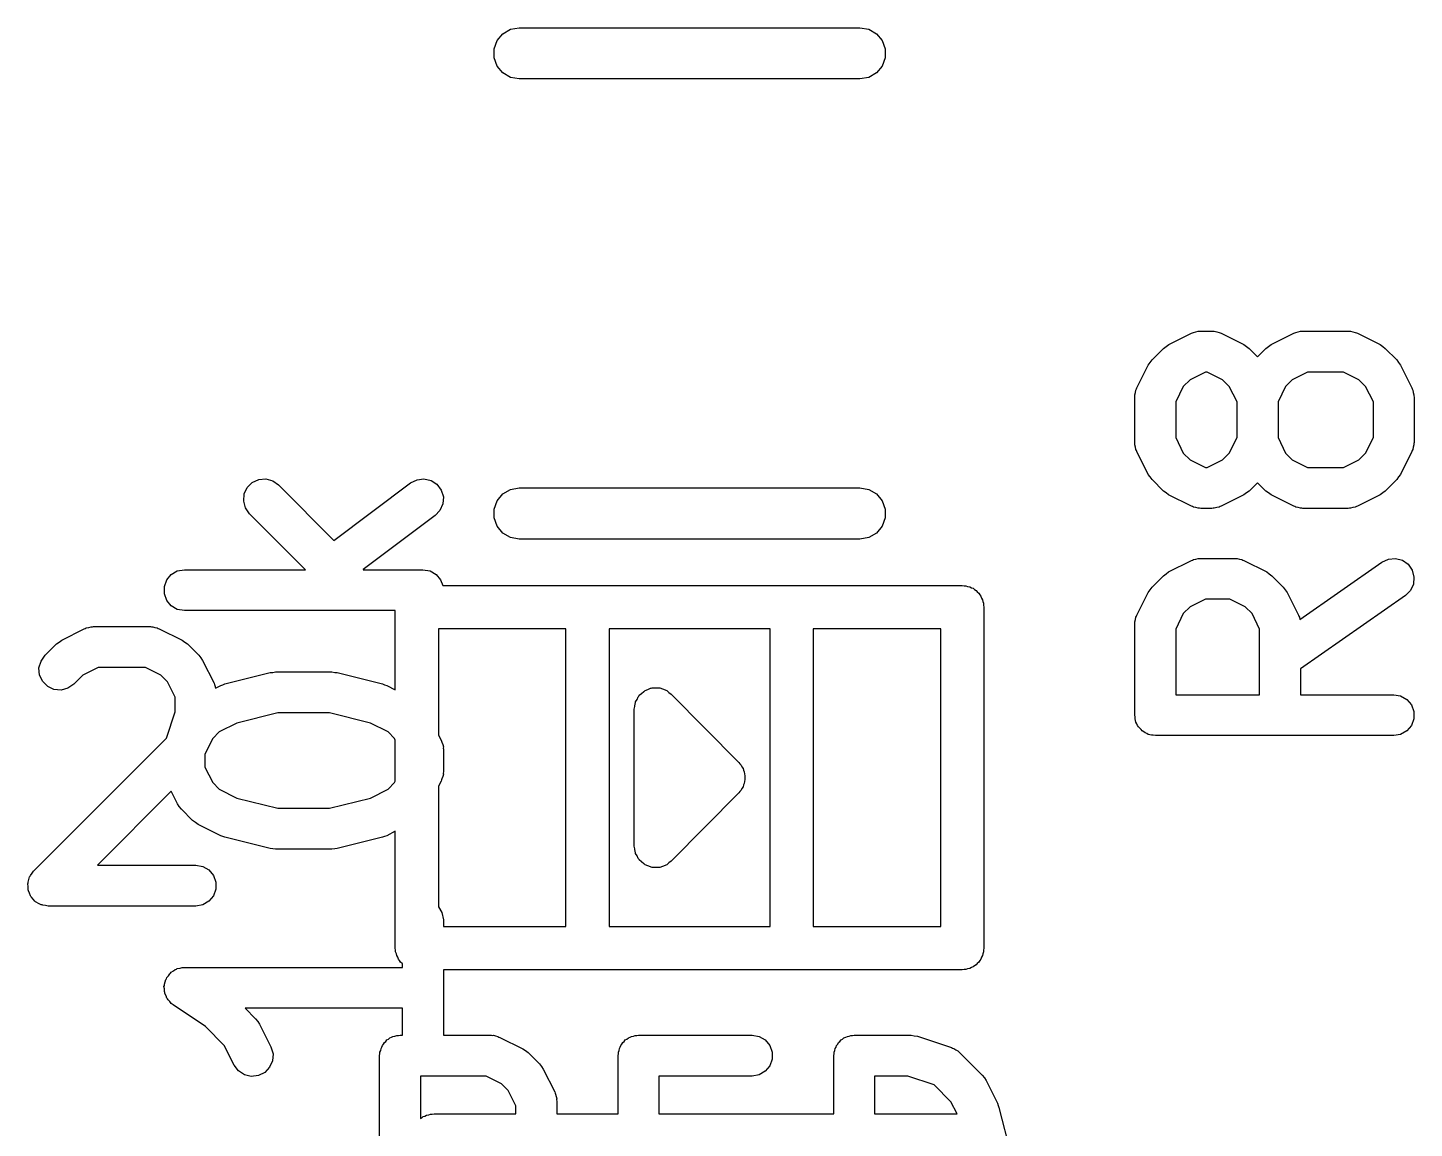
# Model space of a CAD drawing. Extents: x 110.2 to 157.8, y -100.3 to -70.3.
# Drawn here: x 149.057 to 153.127, y -86.229 to -83 of the extents above; entities that cross this region are included whole.
import ezdxf

# ---------------------------------------------------------------- set-up
doc = ezdxf.new("R2010")
doc.units = 0
doc.header["$MEASUREMENT"] = 0
doc.layers.add('BLACK', color=7, linetype='CONTINUOUS')

msp = doc.modelspace()

# ---------------------------------------------------------------- linework, layer by layer
at = {"layer": 'Black'}
for p, q in [((150.435, -83.0375), (150.452, -83.0175)), ((150.452, -83.0175), (150.474, -83.0045)), ((150.474, -83.0045), (150.5, -83)), ((150.5, -83), (151.5, -83)), ((151.5, -83), (151.526, -83.0045)), ((151.526, -83.0045), (151.548, -83.0175)), ((151.548, -83.0175), (151.565, -83.0375)), ((150.426, -83.062), (150.435, -83.0375)), ((150.426, -83.088), (150.426, -83.062)), ((151.565, -83.0375), (151.574, -83.062)), ((151.574, -83.062), (151.574, -83.088)), ((150.435, -83.1125), (150.426, -83.088)), ((151.574, -83.088), (151.565, -83.1125)), ((150.452, -83.1325), (150.435, -83.1125)), ((150.474, -83.1455), (150.452, -83.1325)), ((150.5, -83.15), (150.474, -83.1455)), ((151.5, -83.15), (150.5, -83.15)), ((151.526, -83.1455), (151.5, -83.15)), ((151.548, -83.1325), (151.526, -83.1455)), ((151.565, -83.1125), (151.548, -83.1325)), ((152.407, -83.9297), (152.473, -83.8963)), ((152.473, -83.8963), (152.476, -83.8953)), ((152.476, -83.8953), (152.479, -83.8936)), ((152.479, -83.8936), (152.486, -83.8924)), ((152.486, -83.8924), (152.493, -83.8904)), ((152.493, -83.8904), (152.497, -83.8906)), ((152.497, -83.8906), (152.5, -83.89)), ((152.5, -83.89), (152.533, -83.89)), ((152.533, -83.89), (152.537, -83.8906)), ((152.537, -83.8906), (152.54, -83.8904)), ((152.54, -83.8904), (152.547, -83.8924)), ((152.547, -83.8924), (152.554, -83.8936)), ((152.554, -83.8936), (152.557, -83.8953)), ((152.557, -83.8953), (152.56, -83.8963)), ((152.56, -83.8963), (152.627, -83.9297)), ((152.707, -83.9297), (152.773, -83.8963)), ((152.773, -83.8963), (152.776, -83.8953)), ((152.776, -83.8953), (152.779, -83.8936)), ((152.779, -83.8936), (152.786, -83.8924)), ((152.786, -83.8924), (152.793, -83.8904)), ((152.793, -83.8904), (152.797, -83.8906)), ((152.797, -83.8906), (152.8, -83.89)), ((152.8, -83.89), (152.933, -83.89)), ((152.933, -83.89), (152.937, -83.8906)), ((152.937, -83.8906), (152.94, -83.8904)), ((152.94, -83.8904), (152.947, -83.8924)), ((152.947, -83.8924), (152.954, -83.8936)), ((152.954, -83.8936), (152.957, -83.8953)), ((152.957, -83.8953), (152.96, -83.8963)), ((152.96, -83.8963), (153.027, -83.9297)), ((152.358, -83.9742), (152.391, -83.9409)), ((152.391, -83.9409), (152.399, -83.9354)), ((152.399, -83.9354), (152.407, -83.9297)), ((152.627, -83.9297), (152.635, -83.9354)), ((152.635, -83.9354), (152.642, -83.9409)), ((152.642, -83.9409), (152.667, -83.9651)), ((152.667, -83.9651), (152.691, -83.9409)), ((152.691, -83.9409), (152.699, -83.9354)), ((152.699, -83.9354), (152.707, -83.9297)), ((153.027, -83.9297), (153.035, -83.9354)), ((153.035, -83.9354), (153.042, -83.9409)), ((153.042, -83.9409), (153.076, -83.9742)), ((152.313, -84.0565), (152.346, -83.9898)), ((152.346, -83.9898), (152.352, -83.9821)), ((152.352, -83.9821), (152.358, -83.9742)), ((153.076, -83.9742), (153.081, -83.9821)), ((153.081, -83.9821), (153.087, -83.9898)), ((153.087, -83.9898), (153.12, -84.0565)), ((152.469, -84.0326), (152.449, -84.0522)), ((152.514, -84.01), (152.469, -84.0326)), ((152.519, -84.01), (152.514, -84.01)), ((152.564, -84.0326), (152.519, -84.01)), ((152.584, -84.0522), (152.564, -84.0326)), ((152.769, -84.0326), (152.749, -84.0522)), ((152.814, -84.01), (152.769, -84.0326)), ((152.919, -84.01), (152.814, -84.01)), ((152.964, -84.0326), (152.919, -84.01)), ((152.984, -84.0522), (152.964, -84.0326)), ((152.307, -84.0765), (152.309, -84.0697)), ((152.307, -84.0799), (152.307, -84.0765)), ((152.307, -84.0833), (152.307, -84.0799)), ((152.307, -84.2167), (152.307, -84.0833)), ((152.309, -84.0697), (152.31, -84.0628)), ((152.31, -84.0628), (152.312, -84.0598)), ((152.312, -84.0598), (152.313, -84.0565)), ((152.449, -84.0522), (152.427, -84.0975)), ((152.607, -84.0975), (152.584, -84.0522)), ((152.749, -84.0522), (152.727, -84.0975)), ((153.007, -84.0975), (152.984, -84.0522)), ((153.12, -84.0565), (153.121, -84.0598)), ((153.121, -84.0598), (153.123, -84.0628)), ((153.123, -84.0628), (153.124, -84.0697)), ((153.124, -84.0697), (153.126, -84.0765)), ((153.126, -84.0765), (153.126, -84.0799)), ((153.126, -84.0799), (153.127, -84.0833)), ((153.127, -84.0833), (153.127, -84.2167)), ((152.427, -84.0975), (152.427, -84.2025)), ((152.607, -84.2025), (152.607, -84.0975)), ((152.727, -84.0975), (152.727, -84.2025)), ((153.007, -84.2025), (153.007, -84.0975)), ((152.427, -84.2025), (152.449, -84.2478)), ((152.584, -84.2478), (152.607, -84.2025)), ((152.727, -84.2025), (152.749, -84.2478)), ((152.984, -84.2478), (153.007, -84.2025)), ((152.307, -84.2201), (152.307, -84.2167)), ((152.307, -84.2235), (152.307, -84.2201)), ((152.309, -84.2303), (152.307, -84.2235)), ((152.31, -84.2372), (152.309, -84.2303)), ((152.312, -84.2402), (152.31, -84.2372)), ((152.313, -84.2435), (152.312, -84.2402)), ((152.346, -84.3102), (152.313, -84.2435)), ((152.449, -84.2478), (152.469, -84.2674)), ((152.564, -84.2674), (152.584, -84.2478)), ((152.749, -84.2478), (152.769, -84.2674)), ((152.964, -84.2674), (152.984, -84.2478)), ((153.12, -84.2435), (153.087, -84.3102)), ((153.121, -84.2402), (153.12, -84.2435)), ((153.123, -84.2372), (153.121, -84.2402)), ((153.124, -84.2303), (153.123, -84.2372)), ((153.126, -84.2235), (153.124, -84.2303)), ((153.127, -84.2167), (153.126, -84.2201)), ((153.126, -84.2201), (153.126, -84.2235)), ((152.469, -84.2674), (152.514, -84.29)), ((152.519, -84.29), (152.564, -84.2674)), ((152.769, -84.2674), (152.814, -84.29)), ((152.919, -84.29), (152.964, -84.2674)), ((149.716, -84.3342), (149.735, -84.3254)), ((149.735, -84.3254), (149.756, -84.3236)), ((149.756, -84.3236), (149.776, -84.329)), ((149.776, -84.329), (149.793, -84.3409)), ((150.181, -84.3353), (150.2, -84.3259)), ((150.2, -84.3259), (150.22, -84.3234)), ((150.22, -84.3234), (150.241, -84.3282)), ((150.241, -84.3282), (150.258, -84.3395)), ((152.352, -84.3179), (152.346, -84.3102)), ((152.358, -84.3258), (152.352, -84.3179)), ((152.391, -84.3591), (152.358, -84.3258)), ((152.514, -84.29), (152.519, -84.29)), ((152.814, -84.29), (152.919, -84.29)), ((153.076, -84.3258), (153.042, -84.3591)), ((153.081, -84.3179), (153.076, -84.3258)), ((153.087, -84.3102), (153.081, -84.3179)), ((149.691, -84.3886), (149.692, -84.3678)), ((149.692, -84.3678), (149.701, -84.3489)), ((149.701, -84.3489), (149.716, -84.3342)), ((149.793, -84.3409), (149.956, -84.5041)), ((149.956, -84.5041), (150.181, -84.3353)), ((150.258, -84.3395), (150.271, -84.3562)), ((150.271, -84.3562), (150.277, -84.3762)), ((150.435, -84.3875), (150.452, -84.3675)), ((150.452, -84.3675), (150.474, -84.3545)), ((150.474, -84.3545), (150.5, -84.35)), ((150.5, -84.35), (151.5, -84.35)), ((151.5, -84.35), (151.526, -84.3545)), ((151.526, -84.3545), (151.548, -84.3675)), ((151.548, -84.3675), (151.565, -84.3875)), ((152.399, -84.3646), (152.391, -84.3591)), ((152.406, -84.3703), (152.399, -84.3646)), ((152.473, -84.4037), (152.406, -84.3703)), ((152.627, -84.3703), (152.56, -84.4037)), ((152.635, -84.3646), (152.627, -84.3703)), ((152.642, -84.3591), (152.635, -84.3646)), ((152.667, -84.3349), (152.642, -84.3591)), ((152.691, -84.3591), (152.667, -84.3349)), ((152.699, -84.3646), (152.691, -84.3591)), ((152.707, -84.3703), (152.699, -84.3646)), ((152.773, -84.4037), (152.707, -84.3703)), ((153.027, -84.3703), (152.96, -84.4037)), ((153.035, -84.3646), (153.027, -84.3703)), ((153.042, -84.3591), (153.035, -84.3646)), ((149.696, -84.4087), (149.691, -84.3886)), ((149.708, -84.4258), (149.696, -84.4087)), ((150.275, -84.397), (150.267, -84.4161)), ((150.277, -84.3762), (150.275, -84.397)), ((150.426, -84.412), (150.435, -84.3875)), ((151.565, -84.3875), (151.574, -84.412)), ((152.476, -84.4047), (152.473, -84.4037)), ((152.479, -84.4064), (152.476, -84.4047)), ((152.486, -84.4076), (152.479, -84.4064)), ((152.493, -84.4096), (152.486, -84.4076)), ((152.497, -84.4094), (152.493, -84.4096)), ((152.5, -84.41), (152.497, -84.4094)), ((152.533, -84.41), (152.5, -84.41)), ((152.537, -84.4094), (152.533, -84.41)), ((152.54, -84.4096), (152.537, -84.4094)), ((152.547, -84.4076), (152.54, -84.4096)), ((152.554, -84.4064), (152.547, -84.4076)), ((152.557, -84.4047), (152.554, -84.4064)), ((152.56, -84.4037), (152.557, -84.4047)), ((152.776, -84.4047), (152.773, -84.4037)), ((152.779, -84.4064), (152.776, -84.4047)), ((152.786, -84.4076), (152.779, -84.4064)), ((152.793, -84.4096), (152.786, -84.4076)), ((152.797, -84.4094), (152.793, -84.4096)), ((152.8, -84.41), (152.797, -84.4094)), ((152.933, -84.41), (152.8, -84.41)), ((152.937, -84.4094), (152.933, -84.41)), ((152.94, -84.4096), (152.937, -84.4094)), ((152.947, -84.4076), (152.94, -84.4096)), ((152.954, -84.4064), (152.947, -84.4076)), ((152.957, -84.4047), (152.954, -84.4064)), ((152.96, -84.4037), (152.957, -84.4047)), ((149.872, -84.59), (149.708, -84.4258)), ((150.253, -84.4313), (150.042, -84.5898)), ((150.267, -84.4161), (150.253, -84.4313)), ((150.426, -84.438), (150.426, -84.412)), ((150.435, -84.4625), (150.426, -84.438)), ((151.574, -84.438), (151.565, -84.4625)), ((151.574, -84.412), (151.574, -84.438)), ((150.452, -84.4825), (150.435, -84.4625)), ((150.474, -84.4955), (150.452, -84.4825)), ((151.548, -84.4825), (151.526, -84.4955)), ((151.565, -84.4625), (151.548, -84.4825)), ((150.5, -84.5), (150.474, -84.4955)), ((151.5, -84.5), (150.5, -84.5)), ((151.526, -84.4955), (151.5, -84.5)), ((152.406, -84.5963), (152.473, -84.563)), ((152.473, -84.563), (152.476, -84.562)), ((152.476, -84.562), (152.479, -84.5603)), ((152.479, -84.5603), (152.486, -84.5591)), ((152.486, -84.5591), (152.493, -84.5571)), ((152.493, -84.5571), (152.497, -84.5573)), ((152.497, -84.5573), (152.5, -84.5567)), ((152.5, -84.5567), (152.6, -84.5567)), ((152.6, -84.5567), (152.603, -84.5573)), ((152.603, -84.5573), (152.607, -84.5571)), ((152.607, -84.5571), (152.614, -84.5591)), ((152.614, -84.5591), (152.621, -84.5603)), ((152.621, -84.5603), (152.624, -84.562)), ((152.624, -84.562), (152.627, -84.563)), ((152.627, -84.563), (152.694, -84.5963)), ((152.791, -84.7364), (153.032, -84.5675)), ((153.032, -84.5675), (153.051, -84.5587)), ((153.051, -84.5587), (153.072, -84.5569)), ((153.072, -84.5569), (153.092, -84.5623)), ((153.092, -84.5623), (153.109, -84.5742)), ((153.109, -84.5742), (153.121, -84.5913)), ((149.465, -84.62), (149.478, -84.604)), ((149.478, -84.604), (149.496, -84.5936)), ((149.496, -84.5936), (149.517, -84.59)), ((149.517, -84.59), (149.872, -84.59)), ((150.042, -84.5898), (150.042, -84.59)), ((150.042, -84.59), (150.217, -84.59)), ((150.217, -84.59), (150.238, -84.5936)), ((150.238, -84.5936), (150.256, -84.604)), ((150.256, -84.604), (150.269, -84.62)), ((152.358, -84.6409), (152.391, -84.6076)), ((152.391, -84.6076), (152.399, -84.6021)), ((152.399, -84.6021), (152.406, -84.5963)), ((152.694, -84.5963), (152.701, -84.6021)), ((152.701, -84.6021), (152.709, -84.6076)), ((152.709, -84.6076), (152.742, -84.6409)), ((153.121, -84.5913), (153.126, -84.6114)), ((153.126, -84.6114), (153.125, -84.6322)), ((149.458, -84.6396), (149.465, -84.62)), ((149.458, -84.6604), (149.458, -84.6396)), ((150.269, -84.62), (150.275, -84.6361)), ((150.275, -84.6361), (151.8, -84.6361)), ((151.8, -84.6361), (151.806, -84.6371)), ((151.806, -84.6371), (151.811, -84.6371)), ((151.811, -84.6371), (151.816, -84.639)), ((151.816, -84.639), (151.822, -84.6399)), ((151.822, -84.6399), (151.827, -84.6427)), ((151.827, -84.6427), (151.832, -84.6446)), ((151.832, -84.6446), (151.836, -84.6482)), ((151.836, -84.6482), (151.841, -84.651)), ((151.841, -84.651), (151.844, -84.6552)), ((151.844, -84.6552), (151.849, -84.6588)), ((152.346, -84.6565), (152.352, -84.6488)), ((152.352, -84.6488), (152.358, -84.6409)), ((152.742, -84.6409), (152.748, -84.6488)), ((152.748, -84.6488), (152.754, -84.6565)), ((153.116, -84.6511), (153.101, -84.6658)), ((153.125, -84.6322), (153.116, -84.6511)), ((149.465, -84.68), (149.458, -84.6604)), ((149.478, -84.696), (149.465, -84.68)), ((149.496, -84.7064), (149.478, -84.696)), ((151.849, -84.6588), (151.852, -84.6636)), ((151.852, -84.6636), (151.855, -84.6679)), ((151.855, -84.6679), (151.857, -84.6731)), ((151.857, -84.6731), (151.86, -84.6779)), ((151.86, -84.6779), (151.861, -84.6834)), ((151.861, -84.6834), (151.863, -84.6886)), ((151.863, -84.6886), (151.863, -84.6941)), ((151.863, -84.6941), (151.864, -84.6996)), ((152.313, -84.7232), (152.346, -84.6565)), ((152.514, -84.6767), (152.469, -84.6993)), ((152.586, -84.6767), (152.514, -84.6767)), ((152.631, -84.6993), (152.586, -84.6767)), ((152.754, -84.6565), (152.787, -84.7232)), ((153.101, -84.6658), (152.793, -84.8812)), ((149.517, -84.71), (149.496, -84.7064)), ((150.136, -84.71), (149.517, -84.71)), ((150.136, -84.9426), (150.136, -84.71)), ((151.864, -84.6996), (151.864, -85.7004)), ((152.307, -84.7431), (152.309, -84.7364)), ((152.309, -84.7364), (152.31, -84.7295)), ((152.31, -84.7295), (152.312, -84.7265)), ((152.312, -84.7265), (152.313, -84.7232)), ((152.449, -84.7189), (152.427, -84.7642)), ((152.469, -84.6993), (152.449, -84.7189)), ((152.651, -84.7189), (152.631, -84.6993)), ((152.673, -84.7642), (152.651, -84.7189)), ((152.787, -84.7232), (152.788, -84.7265)), ((152.788, -84.7265), (152.79, -84.7295)), ((152.79, -84.7295), (152.791, -84.7364)), ((152.791, -84.7364), (152.791, -84.7364)), ((149.157, -84.7963), (149.223, -84.763)), ((149.223, -84.763), (149.226, -84.762)), ((149.226, -84.762), (149.229, -84.7603)), ((149.229, -84.7603), (149.236, -84.7591)), ((149.236, -84.7591), (149.243, -84.7571)), ((149.243, -84.7571), (149.247, -84.7573)), ((149.247, -84.7573), (149.25, -84.7567)), ((149.25, -84.7567), (149.417, -84.7567)), ((149.417, -84.7567), (149.42, -84.7573)), ((149.42, -84.7573), (149.424, -84.7571)), ((149.424, -84.7571), (149.43, -84.7591)), ((149.43, -84.7591), (149.437, -84.7603)), ((149.437, -84.7603), (149.44, -84.762)), ((149.44, -84.762), (149.443, -84.763)), ((149.443, -84.763), (149.51, -84.7963)), ((150.263, -84.7631), (150.263, -85.0753)), ((150.637, -84.7631), (150.263, -84.7631)), ((150.637, -85.6369), (150.637, -84.7631)), ((150.764, -84.7631), (150.764, -85.6369)), ((151.236, -84.7631), (150.764, -84.7631)), ((151.236, -85.6369), (151.236, -84.7631)), ((151.363, -84.7631), (151.363, -85.6369)), ((151.737, -84.7631), (151.363, -84.7631)), ((151.737, -85.6369), (151.737, -84.7631)), ((152.307, -84.7466), (152.307, -84.7431)), ((152.307, -84.75), (152.307, -84.7466)), ((152.307, -85.0167), (152.307, -84.75)), ((152.427, -84.7642), (152.427, -84.9567)), ((152.673, -84.9567), (152.673, -84.7642)), ((149.108, -84.8409), (149.141, -84.8076)), ((149.141, -84.8076), (149.149, -84.8021)), ((149.149, -84.8021), (149.157, -84.7963)), ((149.51, -84.7963), (149.518, -84.8021)), ((149.518, -84.8021), (149.526, -84.8076)), ((149.526, -84.8076), (149.559, -84.8409)), ((149.09, -84.8781), (149.096, -84.858)), ((149.096, -84.858), (149.108, -84.8409)), ((149.559, -84.8409), (149.565, -84.8488)), ((149.565, -84.8488), (149.57, -84.8565)), ((149.57, -84.8565), (149.604, -84.9232)), ((149.092, -84.8989), (149.09, -84.8781)), ((149.101, -84.9177), (149.092, -84.8989)), ((149.219, -84.8993), (149.192, -84.9258)), ((149.264, -84.8767), (149.219, -84.8993)), ((149.403, -84.8767), (149.264, -84.8767)), ((149.448, -84.8993), (149.403, -84.8767)), ((149.467, -84.9189), (149.448, -84.8993)), ((149.636, -84.9251), (149.769, -84.8918)), ((149.769, -84.8918), (149.776, -84.8913)), ((149.776, -84.8913), (149.784, -84.89)), ((149.784, -84.89), (149.95, -84.89)), ((149.95, -84.89), (149.958, -84.8913)), ((149.958, -84.8913), (149.965, -84.8918)), ((149.965, -84.8918), (150.098, -84.9251)), ((152.793, -84.8812), (152.793, -84.9567)), ((149.116, -84.9325), (149.101, -84.9177)), ((149.134, -84.9413), (149.116, -84.9325)), ((149.175, -84.9377), (149.155, -84.9431)), ((149.192, -84.9258), (149.175, -84.9377)), ((149.49, -84.9642), (149.467, -84.9189)), ((149.604, -84.9232), (149.605, -84.9265)), ((149.605, -84.9265), (149.606, -84.9295)), ((149.606, -84.9295), (149.608, -84.9364)), ((149.608, -84.9375), (149.624, -84.9297)), ((149.608, -84.9364), (149.608, -84.9375)), ((149.624, -84.9297), (149.63, -84.9278)), ((149.63, -84.9278), (149.636, -84.9251)), ((150.098, -84.9251), (150.104, -84.9278)), ((150.104, -84.9278), (150.111, -84.9297)), ((150.111, -84.9297), (150.136, -84.9426)), ((150.877, -84.9414), (150.885, -84.9379)), ((150.885, -84.9379), (150.887, -84.9377)), ((150.887, -84.9377), (150.89, -84.9368)), ((150.89, -84.9368), (150.898, -84.9368)), ((150.898, -84.9368), (150.907, -84.9361)), ((150.907, -84.9361), (150.909, -84.9368)), ((150.909, -84.9368), (150.912, -84.9368)), ((150.912, -84.9368), (150.92, -84.9397)), ((150.92, -84.9397), (150.928, -84.942)), ((149.155, -84.9431), (149.134, -84.9413)), ((149.49, -85.0069), (149.49, -84.9642)), ((150.84, -84.9825), (150.841, -84.9802)), ((150.841, -84.9776), (150.846, -84.9703)), ((150.841, -84.9802), (150.841, -84.9776)), ((150.846, -84.9703), (150.849, -84.9626)), ((150.849, -84.9626), (150.851, -84.9608)), ((150.851, -84.9608), (150.852, -84.9585)), ((150.852, -84.9585), (150.859, -84.9531)), ((150.859, -84.9531), (150.865, -84.9471)), ((150.865, -84.9471), (150.867, -84.946)), ((150.867, -84.946), (150.869, -84.9443)), ((150.869, -84.9443), (150.877, -84.9414)), ((150.928, -84.942), (150.93, -84.9435)), ((150.93, -84.9435), (150.933, -84.9443)), ((150.933, -84.9443), (150.939, -84.9498)), ((150.939, -84.9498), (150.946, -84.9547)), ((150.946, -84.9547), (151.144, -85.1554)), ((152.427, -84.9567), (152.673, -84.9567)), ((152.793, -84.9567), (153.067, -84.9567)), ((153.067, -84.9567), (153.087, -84.9603)), ((153.087, -84.9603), (153.105, -84.9707)), ((153.105, -84.9707), (153.119, -84.9867)), ((149.464, -85.0843), (149.49, -85.0069)), ((149.791, -85.01), (149.671, -85.0399)), ((149.943, -85.01), (149.791, -85.01)), ((150.063, -85.0399), (149.943, -85.01)), ((150.837, -84.9993), (150.839, -84.991)), ((150.837, -85.4007), (150.837, -84.9993)), ((150.839, -84.991), (150.84, -84.9825)), ((152.308, -85.0218), (152.307, -85.0167)), ((152.308, -85.0271), (152.308, -85.0218)), ((153.119, -84.9867), (153.126, -85.0062)), ((153.126, -85.0062), (153.126, -85.0271)), ((149.671, -85.0399), (149.619, -85.066)), ((150.115, -85.066), (150.063, -85.0399)), ((152.309, -85.032), (152.308, -85.0271)), ((152.31, -85.0372), (152.309, -85.032)), ((152.313, -85.0417), (152.31, -85.0372)), ((152.315, -85.0467), (152.313, -85.0417)), ((152.318, -85.0507), (152.315, -85.0467)), ((152.321, -85.0552), (152.318, -85.0507)), ((152.325, -85.0586), (152.321, -85.0552)), ((152.328, -85.0626), (152.325, -85.0586)), ((152.333, -85.0653), (152.328, -85.0626)), ((153.105, -85.0626), (153.087, -85.073)), ((153.119, -85.0467), (153.105, -85.0626)), ((153.126, -85.0271), (153.119, -85.0467)), ((149.074, -85.4742), (149.464, -85.0843)), ((149.6, -85.0855), (149.577, -85.1308)), ((149.619, -85.066), (149.6, -85.0855)), ((150.134, -85.0855), (150.115, -85.066)), ((150.136, -85.0896), (150.134, -85.0855)), ((150.136, -85.2104), (150.136, -85.0896)), ((150.263, -85.0753), (150.271, -85.0898)), ((150.271, -85.0898), (150.272, -85.0931)), ((150.272, -85.0931), (150.273, -85.0961)), ((150.273, -85.0961), (150.275, -85.1031)), ((150.275, -85.1031), (150.277, -85.1098)), ((152.337, -85.0686), (152.333, -85.0653)), ((152.342, -85.0704), (152.337, -85.0686)), ((152.346, -85.073), (152.342, -85.0704)), ((152.351, -85.074), (152.346, -85.073)), ((152.356, -85.0758), (152.351, -85.074)), ((152.361, -85.0758), (152.356, -85.0758)), ((152.367, -85.0767), (152.361, -85.0758)), ((153.067, -85.0767), (152.367, -85.0767)), ((153.087, -85.073), (153.067, -85.0767)), ((149.577, -85.1308), (149.577, -85.1692)), ((150.277, -85.1098), (150.276, -85.1133)), ((150.276, -85.1133), (150.277, -85.1167)), ((150.277, -85.1167), (150.277, -85.1833)), ((149.577, -85.1692), (149.6, -85.2145)), ((150.277, -85.1833), (150.276, -85.1867)), ((151.144, -85.1554), (151.147, -85.1596)), ((151.147, -85.1596), (151.151, -85.1632)), ((151.151, -85.1632), (151.153, -85.1686)), ((151.153, -85.1686), (151.157, -85.1735)), ((151.157, -85.1735), (151.158, -85.1785)), ((151.158, -85.1785), (151.16, -85.1832)), ((151.16, -85.1832), (151.161, -85.1891)), ((149.6, -85.2145), (149.619, -85.234)), ((150.115, -85.234), (150.134, -85.2145)), ((150.134, -85.2145), (150.136, -85.2104)), ((150.271, -85.2102), (150.263, -85.2247)), ((150.263, -85.2247), (150.263, -85.5788)), ((150.272, -85.2069), (150.271, -85.2102)), ((150.273, -85.2039), (150.272, -85.2069)), ((150.275, -85.1969), (150.273, -85.2039)), ((150.277, -85.1902), (150.275, -85.1969)), ((150.276, -85.1867), (150.277, -85.1902)), ((151.158, -85.2215), (151.157, -85.2265)), ((151.16, -85.2168), (151.158, -85.2215)), ((151.161, -85.2109), (151.16, -85.2168)), ((151.161, -85.1891), (151.162, -85.1949)), ((151.162, -85.2051), (151.161, -85.2109)), ((151.162, -85.1949), (151.162, -85.2)), ((151.162, -85.2), (151.162, -85.2051)), ((149.478, -85.24), (149.262, -85.4567)), ((149.497, -85.2768), (149.478, -85.24)), ((149.619, -85.234), (149.671, -85.2601)), ((149.671, -85.2601), (149.791, -85.29)), ((149.943, -85.29), (150.063, -85.2601)), ((150.063, -85.2601), (150.115, -85.234)), ((151.144, -85.2446), (150.946, -85.4453)), ((151.147, -85.2404), (151.144, -85.2446)), ((151.151, -85.2368), (151.147, -85.2404)), ((151.153, -85.2314), (151.151, -85.2368)), ((151.157, -85.2265), (151.153, -85.2314)), ((149.502, -85.2846), (149.497, -85.2768)), ((149.508, -85.2924), (149.502, -85.2846)), ((149.541, -85.3258), (149.508, -85.2924)), ((149.791, -85.29), (149.943, -85.29)), ((149.549, -85.3313), (149.541, -85.3258)), ((149.557, -85.337), (149.549, -85.3313)), ((149.624, -85.3703), (149.557, -85.337)), ((149.63, -85.3722), (149.624, -85.3703)), ((149.636, -85.3749), (149.63, -85.3722)), ((149.769, -85.4082), (149.636, -85.3749)), ((150.098, -85.3749), (149.965, -85.4082)), ((150.104, -85.3722), (150.098, -85.3749)), ((150.111, -85.3703), (150.104, -85.3722)), ((150.136, -85.3574), (150.111, -85.3703)), ((150.136, -85.7004), (150.136, -85.3574)), ((149.776, -85.4087), (149.769, -85.4082)), ((149.784, -85.41), (149.776, -85.4087)), ((149.95, -85.41), (149.784, -85.41)), ((149.958, -85.4087), (149.95, -85.41)), ((149.965, -85.4082), (149.958, -85.4087)), ((150.839, -85.409), (150.837, -85.4007)), ((150.84, -85.4175), (150.839, -85.409)), ((150.841, -85.4198), (150.84, -85.4175)), ((150.841, -85.4224), (150.841, -85.4198)), ((150.846, -85.4297), (150.841, -85.4224)), ((149.262, -85.4567), (149.55, -85.4567)), ((149.55, -85.4567), (149.571, -85.4603)), ((149.571, -85.4603), (149.589, -85.4707)), ((150.849, -85.4374), (150.846, -85.4297)), ((150.851, -85.4392), (150.849, -85.4374)), ((150.852, -85.4415), (150.851, -85.4392)), ((150.859, -85.4469), (150.852, -85.4415)), ((150.865, -85.4529), (150.859, -85.4469)), ((150.867, -85.454), (150.865, -85.4529)), ((150.869, -85.4557), (150.867, -85.454)), ((150.877, -85.4586), (150.869, -85.4557)), ((150.885, -85.4621), (150.877, -85.4586)), ((150.887, -85.4623), (150.885, -85.4621)), ((150.89, -85.4632), (150.887, -85.4623)), ((150.898, -85.4632), (150.89, -85.4632)), ((150.907, -85.4639), (150.898, -85.4632)), ((150.909, -85.4632), (150.907, -85.4639)), ((150.912, -85.4632), (150.909, -85.4632)), ((150.92, -85.4603), (150.912, -85.4632)), ((150.928, -85.458), (150.92, -85.4603)), ((150.93, -85.4565), (150.928, -85.458)), ((150.933, -85.4557), (150.93, -85.4565)), ((150.939, -85.4502), (150.933, -85.4557)), ((150.946, -85.4453), (150.939, -85.4502)), ((149.057, -85.5114), (149.058, -85.5089)), ((149.058, -85.5062), (149.06, -85.4989)), ((149.058, -85.5089), (149.058, -85.5062)), ((149.06, -85.4989), (149.062, -85.4913)), ((149.062, -85.4913), (149.064, -85.4891)), ((149.064, -85.4891), (149.065, -85.4867)), ((149.065, -85.4867), (149.07, -85.4807)), ((149.07, -85.4807), (149.074, -85.4742)), ((149.589, -85.4707), (149.602, -85.4867)), ((149.602, -85.4867), (149.609, -85.5062)), ((149.609, -85.5062), (149.609, -85.5271)), ((149.058, -85.5193), (149.057, -85.5114)), ((149.058, -85.5271), (149.058, -85.5193)), ((149.058, -85.5296), (149.058, -85.5271)), ((149.059, -85.5322), (149.058, -85.5296)), ((149.062, -85.5393), (149.059, -85.5322)), ((149.065, -85.5467), (149.062, -85.5393)), ((149.066, -85.5487), (149.065, -85.5467)), ((149.068, -85.5511), (149.066, -85.5487)), ((149.073, -85.5566), (149.068, -85.5511)), ((149.602, -85.5467), (149.589, -85.5626)), ((149.609, -85.5271), (149.602, -85.5467)), ((149.078, -85.5626), (149.073, -85.5566)), ((149.08, -85.564), (149.078, -85.5626)), ((149.082, -85.5658), (149.08, -85.564)), ((149.089, -85.5691), (149.082, -85.5658)), ((149.096, -85.573), (149.089, -85.5691)), ((149.099, -85.5735), (149.096, -85.573)), ((149.101, -85.5746), (149.099, -85.5735)), ((149.109, -85.5753), (149.101, -85.5746)), ((149.117, -85.5767), (149.109, -85.5753)), ((149.55, -85.5767), (149.117, -85.5767)), ((149.571, -85.573), (149.55, -85.5767)), ((149.589, -85.5626), (149.571, -85.573)), ((150.263, -85.5788), (150.273, -85.5961)), ((150.273, -85.5961), (150.277, -85.6167)), ((150.277, -85.6167), (150.277, -85.6369)), ((150.277, -85.6369), (150.637, -85.6369)), ((150.764, -85.6369), (151.236, -85.6369)), ((151.363, -85.6369), (151.737, -85.6369)), ((150.137, -85.7059), (150.136, -85.7004)), ((150.137, -85.7114), (150.137, -85.7059)), ((150.139, -85.7166), (150.137, -85.7114)), ((151.863, -85.7114), (151.861, -85.7166)), ((151.864, -85.7004), (151.863, -85.7059)), ((151.863, -85.7059), (151.863, -85.7114)), ((150.14, -85.7221), (150.139, -85.7166)), ((150.143, -85.7269), (150.14, -85.7221)), ((150.145, -85.7321), (150.143, -85.7269)), ((150.148, -85.7364), (150.145, -85.7321)), ((150.151, -85.7412), (150.148, -85.7364)), ((150.156, -85.7448), (150.151, -85.7412)), ((150.157, -85.7465), (150.156, -85.7448)), ((150.157, -85.7567), (150.157, -85.7465)), ((151.836, -85.7518), (151.832, -85.7554)), ((151.841, -85.749), (151.836, -85.7518)), ((151.844, -85.7448), (151.841, -85.749)), ((151.849, -85.7412), (151.844, -85.7448)), ((151.852, -85.7364), (151.849, -85.7412)), ((151.855, -85.7321), (151.852, -85.7364)), ((151.857, -85.7269), (151.855, -85.7321)), ((151.86, -85.7221), (151.857, -85.7269)), ((151.861, -85.7166), (151.86, -85.7221)), ((149.46, -85.7995), (149.462, -85.7926)), ((149.462, -85.7926), (149.464, -85.7898)), ((149.464, -85.7898), (149.465, -85.7867)), ((149.465, -85.7867), (149.47, -85.7812)), ((149.47, -85.7812), (149.474, -85.7752)), ((149.474, -85.7752), (149.476, -85.7733)), ((149.476, -85.7733), (149.478, -85.7707)), ((149.478, -85.7707), (149.485, -85.7671)), ((149.485, -85.7671), (149.49, -85.7629)), ((149.49, -85.7629), (149.494, -85.7619)), ((149.494, -85.7619), (149.496, -85.7603)), ((149.496, -85.7603), (149.504, -85.759)), ((149.504, -85.759), (149.51, -85.757)), ((149.51, -85.757), (149.514, -85.7572)), ((149.514, -85.7572), (149.517, -85.7567)), ((149.517, -85.7567), (150.157, -85.7567)), ((151.8, -85.7639), (150.277, -85.7639)), ((150.277, -85.7639), (150.277, -85.9555)), ((151.806, -85.7629), (151.8, -85.7639)), ((151.811, -85.7629), (151.806, -85.7629)), ((151.816, -85.761), (151.811, -85.7629)), ((151.822, -85.76), (151.816, -85.761)), ((151.827, -85.7573), (151.822, -85.76)), ((151.832, -85.7554), (151.827, -85.7573)), ((149.457, -85.8128), (149.458, -85.8096)), ((149.458, -85.8199), (149.457, -85.8128)), ((149.458, -85.8062), (149.46, -85.7995)), ((149.458, -85.8096), (149.458, -85.8062)), ((149.458, -85.8271), (149.458, -85.8199)), ((149.459, -85.8302), (149.458, -85.8271)), ((149.459, -85.8335), (149.459, -85.8302)), ((149.463, -85.8399), (149.459, -85.8335)), ((149.465, -85.8467), (149.463, -85.8399)), ((149.467, -85.8492), (149.465, -85.8467)), ((149.469, -85.8522), (149.467, -85.8492)), ((149.474, -85.8571), (149.469, -85.8522)), ((149.478, -85.8626), (149.474, -85.8571)), ((149.481, -85.8643), (149.478, -85.8626)), ((149.484, -85.8666), (149.481, -85.8643)), ((149.579, -85.93), (149.484, -85.8666)), ((150.157, -85.8767), (149.695, -85.8767)), ((149.695, -85.8767), (149.726, -85.9076)), ((150.157, -85.9555), (150.157, -85.8767)), ((149.726, -85.9076), (149.732, -85.9155)), ((149.732, -85.9155), (149.737, -85.9232)), ((149.634, -85.9855), (149.579, -85.93)), ((149.737, -85.9232), (149.771, -85.9898)), ((150.129, -85.9592), (150.135, -85.9583)), ((150.135, -85.9583), (150.14, -85.9565)), ((150.14, -85.9565), (150.145, -85.9565)), ((150.145, -85.9565), (150.15, -85.9555)), ((150.15, -85.9555), (150.157, -85.9555)), ((150.277, -85.9555), (150.417, -85.9555)), ((150.417, -85.9555), (150.42, -85.9561)), ((150.42, -85.9561), (150.424, -85.9559)), ((150.424, -85.9559), (150.43, -85.9579)), ((150.43, -85.9579), (150.437, -85.9592)), ((150.829, -85.9592), (150.835, -85.9583)), ((150.835, -85.9583), (150.84, -85.9565)), ((150.84, -85.9565), (150.845, -85.9565)), ((150.845, -85.9565), (150.85, -85.9555)), ((150.85, -85.9555), (151.183, -85.9555)), ((151.183, -85.9555), (151.204, -85.9592)), ((151.463, -85.9592), (151.468, -85.9583)), ((151.468, -85.9583), (151.473, -85.9565)), ((151.473, -85.9565), (151.478, -85.9565)), ((151.478, -85.9565), (151.483, -85.9555)), ((151.483, -85.9555), (151.65, -85.9555)), ((151.65, -85.9555), (151.659, -85.9572)), ((151.659, -85.9572), (151.669, -85.9586)), ((149.663, -86.0435), (149.634, -85.9855)), ((149.771, -85.9898), (149.777, -86.0098)), ((150.093, -86.0002), (150.094, -85.995)), ((150.094, -85.995), (150.096, -85.9905)), ((150.096, -85.9905), (150.098, -85.9855)), ((150.098, -85.9855), (150.101, -85.9815)), ((150.101, -85.9815), (150.104, -85.977)), ((150.104, -85.977), (150.108, -85.9736)), ((150.108, -85.9736), (150.111, -85.9696)), ((150.111, -85.9696), (150.116, -85.967)), ((150.116, -85.967), (150.12, -85.9636)), ((150.12, -85.9636), (150.125, -85.9618)), ((150.125, -85.9618), (150.129, -85.9592)), ((150.437, -85.9592), (150.44, -85.9609)), ((150.44, -85.9609), (150.443, -85.9619)), ((150.443, -85.9619), (150.51, -85.9952)), ((150.51, -85.9952), (150.518, -86.0009)), ((150.793, -86.0002), (150.794, -85.995)), ((150.794, -85.995), (150.796, -85.9905)), ((150.796, -85.9905), (150.798, -85.9855)), ((150.798, -85.9855), (150.801, -85.9815)), ((150.801, -85.9815), (150.804, -85.977)), ((150.804, -85.977), (150.808, -85.9736)), ((150.808, -85.9736), (150.811, -85.9696)), ((150.811, -85.9696), (150.816, -85.967)), ((150.816, -85.967), (150.82, -85.9636)), ((150.82, -85.9636), (150.825, -85.9618)), ((150.825, -85.9618), (150.829, -85.9592)), ((151.204, -85.9592), (151.222, -85.9696)), ((151.222, -85.9696), (151.235, -85.9855)), ((151.235, -85.9855), (151.242, -86.0051)), ((151.426, -86.0002), (151.427, -85.995)), ((151.427, -85.995), (151.43, -85.9905)), ((151.43, -85.9905), (151.431, -85.9855)), ((151.431, -85.9855), (151.435, -85.9815)), ((151.435, -85.9815), (151.437, -85.977)), ((151.437, -85.977), (151.441, -85.9736)), ((151.441, -85.9736), (151.445, -85.9696)), ((151.445, -85.9696), (151.449, -85.967)), ((151.449, -85.967), (151.453, -85.9636)), ((151.453, -85.9636), (151.458, -85.9618)), ((151.458, -85.9618), (151.463, -85.9592)), ((151.669, -85.9586), (151.769, -85.992)), ((151.769, -85.992), (151.772, -85.9936)), ((151.772, -85.9936), (151.775, -85.9945)), ((151.775, -85.9945), (151.781, -85.9985)), ((151.781, -85.9985), (151.787, -86.0019)), ((149.775, -86.0306), (149.767, -86.0497)), ((149.777, -86.0098), (149.775, -86.0306)), ((150.09, -86.0155), (150.091, -86.0104)), ((150.09, -86.7155), (150.09, -86.0155)), ((150.091, -86.0051), (150.093, -86.0002)), ((150.091, -86.0104), (150.091, -86.0051)), ((150.518, -86.0009), (150.526, -86.0065)), ((150.526, -86.0065), (150.559, -86.0398)), ((150.559, -86.0398), (150.565, -86.0477)), ((150.79, -86.0155), (150.791, -86.0104)), ((150.79, -86.1861), (150.79, -86.0155)), ((150.791, -86.0051), (150.793, -86.0002)), ((150.791, -86.0104), (150.791, -86.0051)), ((151.242, -86.026), (151.235, -86.0455)), ((151.242, -86.0051), (151.242, -86.026)), ((151.423, -86.0155), (151.424, -86.0104)), ((151.423, -86.1861), (151.423, -86.0155)), ((151.424, -86.0051), (151.426, -86.0002)), ((151.424, -86.0104), (151.424, -86.0051)), ((151.787, -86.0019), (151.79, -86.0045)), ((151.79, -86.0045), (151.792, -86.0065)), ((151.792, -86.0065), (151.859, -86.0731)), ((149.676, -86.0602), (149.663, -86.0435)), ((149.693, -86.0717), (149.676, -86.0602)), ((149.713, -86.0766), (149.693, -86.0717)), ((149.734, -86.0742), (149.713, -86.0766)), ((149.753, -86.0649), (149.734, -86.0742)), ((149.767, -86.0497), (149.753, -86.0649)), ((150.227, -86.0758), (150.21, -86.0758)), ((150.21, -86.0758), (150.21, -86.2004)), ((150.228, -86.0755), (150.227, -86.0758)), ((150.403, -86.0755), (150.228, -86.0755)), ((150.448, -86.0982), (150.403, -86.0755)), ((150.565, -86.0477), (150.57, -86.0554)), ((150.57, -86.0554), (150.604, -86.122)), ((151.183, -86.0755), (150.91, -86.0755)), ((150.91, -86.0755), (150.91, -86.1861)), ((151.204, -86.0719), (151.183, -86.0755)), ((151.222, -86.0615), (151.204, -86.0719)), ((151.235, -86.0455), (151.222, -86.0615)), ((151.543, -86.0755), (151.543, -86.1861)), ((151.64, -86.0755), (151.543, -86.0755)), ((151.718, -86.1013), (151.64, -86.0755)), ((151.859, -86.0731), (151.865, -86.081)), ((150.467, -86.1178), (150.448, -86.0982)), ((150.49, -86.163), (150.467, -86.1178)), ((151.767, -86.1511), (151.718, -86.1013)), ((151.865, -86.081), (151.87, -86.0887)), ((151.87, -86.0887), (151.904, -86.1554)), ((150.604, -86.122), (150.605, -86.1254)), ((150.605, -86.1254), (150.606, -86.1284)), ((150.606, -86.1284), (150.608, -86.1353)), ((150.608, -86.1353), (150.61, -86.142)), ((150.61, -86.142), (150.609, -86.1455)), ((150.609, -86.1455), (150.61, -86.1489)), ((150.61, -86.1489), (150.61, -86.1861)), ((151.785, -86.1861), (151.767, -86.1511)), ((151.904, -86.1554), (151.906, -86.1617)), ((151.906, -86.1617), (151.908, -86.1677)), ((150.21, -86.2004), (150.214, -86.1982)), ((150.214, -86.1982), (150.218, -86.1946)), ((150.218, -86.1946), (150.223, -86.1927)), ((150.223, -86.1927), (150.228, -86.1899)), ((150.228, -86.1899), (150.234, -86.189)), ((150.234, -86.189), (150.239, -86.1871)), ((150.239, -86.1871), (150.244, -86.1871)), ((150.244, -86.1871), (150.25, -86.1861)), ((150.25, -86.1861), (150.49, -86.1861)), ((150.49, -86.1861), (150.49, -86.163)), ((150.61, -86.1861), (150.79, -86.1861)), ((150.91, -86.1861), (151.423, -86.1861)), ((151.543, -86.1861), (151.785, -86.1861)), ((151.908, -86.1677), (151.942, -86.301))]:
    msp.add_line(p, q, dxfattribs=at)

doc.saveas('drawing.dxf')
